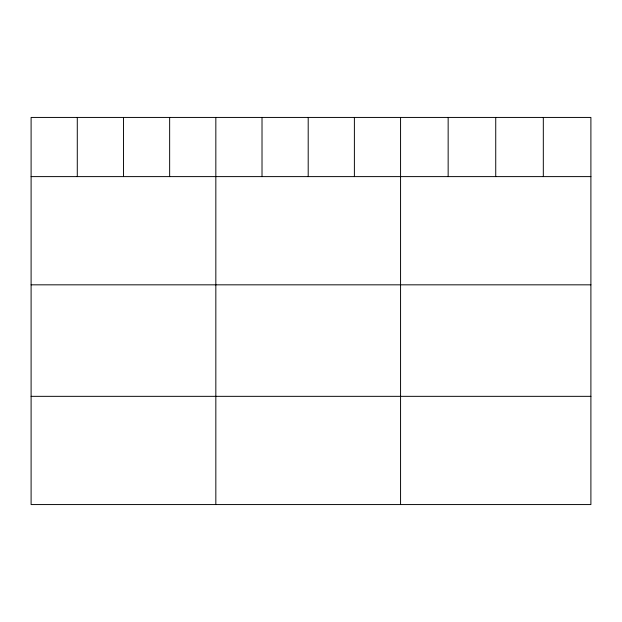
<?xml version="1.0" encoding="UTF-8"?>
<svg xmlns="http://www.w3.org/2000/svg" width="622" height="622" viewBox="0 0 622 622"><rect width="100%" height="100%" fill="white"/><g stroke="black" fill="none" stroke-linecap="round" stroke-linejoin="round"><path stroke-width="0.93" d="M590.9 176.609L590.9 504.566L31.1 504.566L31.1 117.434L590.9 117.434L590.9 176.609L31.1 176.609M31.1 284.829L590.9 284.829M31.1 396.338L590.9 396.338M543.317 117.434L543.317 176.609M495.734 117.434L495.734 176.609M448.151 117.434L448.151 176.609M400.568 117.434L400.568 504.566M354.385 117.434L354.385 176.609M308.201 117.434L308.201 176.609M262.017 117.434L262.017 176.609M215.834 117.434L215.834 504.566M169.65 117.434L169.65 176.609M123.467 117.434L123.467 176.609M77.284 117.434L77.284 176.609"/></g></svg>
